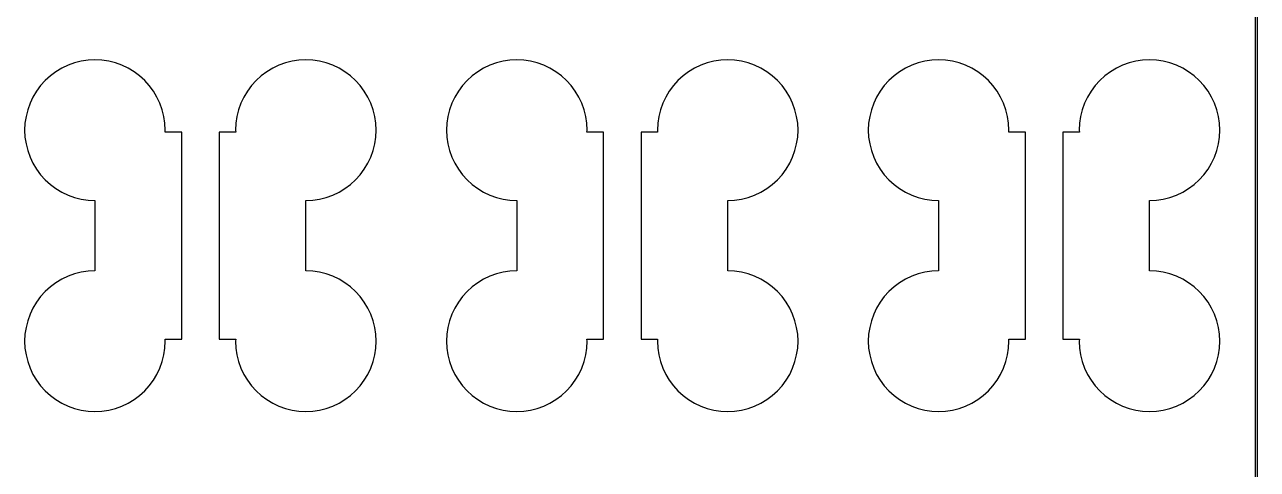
# Model space of a CAD drawing. Extents: x 0 to 54, y 0 to 90.
# Drawn here: x 27.75 to 54.05, y 35.52 to 45 of the extents above; entities that cross this region are included whole.
import ezdxf

# ---------------------------------------------------------------- set-up
doc = ezdxf.new("R2010")
doc.units = 0

msp = doc.modelspace()

# ---------------------------------------------------------------- linework, layer by layer
for p, q in [((54, 90), (54, 0)), ((54.05, -0.04999), (54.05, 90.05)), ((28.8146, 44.1854), (28.676, 44.1358)), ((28.9574, 44.2212), (28.8146, 44.1854)), ((29.103, 44.2428), (28.9574, 44.2212)), ((29.25, 44.25), (29.103, 44.2428)), ((29.397, 44.2428), (29.25, 44.25)), ((29.5426, 44.2212), (29.397, 44.2428)), ((29.6854, 44.1854), (29.5426, 44.2212)), ((29.824, 44.1358), (29.6854, 44.1854)), ((33.3146, 44.1854), (33.176, 44.1358)), ((33.4574, 44.2212), (33.3146, 44.1854)), ((33.603, 44.2428), (33.4574, 44.2212)), ((33.75, 44.25), (33.603, 44.2428)), ((33.897, 44.2428), (33.75, 44.25)), ((34.0426, 44.2212), (33.897, 44.2428)), ((34.1854, 44.1854), (34.0426, 44.2212)), ((34.324, 44.1358), (34.1854, 44.1854)), ((37.8146, 44.1854), (37.676, 44.1358)), ((37.9574, 44.2212), (37.8146, 44.1854)), ((38.103, 44.2428), (37.9574, 44.2212)), ((38.25, 44.25), (38.103, 44.2428)), ((38.397, 44.2428), (38.25, 44.25)), ((38.5426, 44.2212), (38.397, 44.2428)), ((38.6854, 44.1854), (38.5426, 44.2212)), ((38.824, 44.1358), (38.6854, 44.1854)), ((42.3146, 44.1854), (42.176, 44.1358)), ((42.4574, 44.2212), (42.3146, 44.1854)), ((42.603, 44.2428), (42.4574, 44.2212)), ((42.75, 44.25), (42.603, 44.2428)), ((42.897, 44.2428), (42.75, 44.25)), ((43.0426, 44.2212), (42.897, 44.2428)), ((43.1854, 44.1854), (43.0426, 44.2212)), ((43.324, 44.1358), (43.1854, 44.1854)), ((46.8146, 44.1854), (46.676, 44.1358)), ((46.9574, 44.2212), (46.8146, 44.1854)), ((47.103, 44.2428), (46.9574, 44.2212)), ((47.25, 44.25), (47.103, 44.2428)), ((47.397, 44.2428), (47.25, 44.25)), ((47.5426, 44.2212), (47.397, 44.2428)), ((47.6854, 44.1854), (47.5426, 44.2212)), ((47.824, 44.1358), (47.6854, 44.1854)), ((51.3146, 44.1854), (51.176, 44.1358)), ((51.4574, 44.2212), (51.3146, 44.1854)), ((51.603, 44.2428), (51.4574, 44.2212)), ((51.75, 44.25), (51.603, 44.2428)), ((51.897, 44.2428), (51.75, 44.25)), ((52.0426, 44.2212), (51.897, 44.2428)), ((52.1854, 44.1854), (52.0426, 44.2212)), ((52.324, 44.1358), (52.1854, 44.1854)), ((28.4167, 43.9972), (28.2984, 43.9095)), ((28.5429, 44.0729), (28.4167, 43.9972)), ((28.676, 44.1358), (28.5429, 44.0729)), ((29.9571, 44.0729), (29.824, 44.1358)), ((30.0834, 43.9972), (29.9571, 44.0729)), ((30.2016, 43.9095), (30.0834, 43.9972)), ((32.9166, 43.9972), (32.7984, 43.9095)), ((33.0429, 44.0729), (32.9166, 43.9972)), ((33.176, 44.1358), (33.0429, 44.0729)), ((34.4571, 44.0729), (34.324, 44.1358)), ((34.5833, 43.9972), (34.4571, 44.0729)), ((34.7016, 43.9095), (34.5833, 43.9972)), ((37.4167, 43.9972), (37.2984, 43.9095)), ((37.5429, 44.0729), (37.4167, 43.9972)), ((37.676, 44.1358), (37.5429, 44.0729)), ((38.9571, 44.0729), (38.824, 44.1358)), ((39.0834, 43.9972), (38.9571, 44.0729)), ((39.2016, 43.9095), (39.0834, 43.9972)), ((41.9166, 43.9972), (41.7984, 43.9095)), ((42.0429, 44.0729), (41.9166, 43.9972)), ((42.176, 44.1358), (42.0429, 44.0729)), ((43.4571, 44.0729), (43.324, 44.1358)), ((43.5833, 43.9972), (43.4571, 44.0729)), ((43.7016, 43.9095), (43.5833, 43.9972)), ((46.4167, 43.9972), (46.2984, 43.9095)), ((46.5429, 44.0729), (46.4167, 43.9972)), ((46.676, 44.1358), (46.5429, 44.0729)), ((47.9571, 44.0729), (47.824, 44.1358)), ((48.0834, 43.9972), (47.9571, 44.0729)), ((48.2016, 43.9095), (48.0834, 43.9972)), ((50.9166, 43.9972), (50.7984, 43.9095)), ((51.0429, 44.0729), (50.9166, 43.9972)), ((51.176, 44.1358), (51.0429, 44.0729)), ((52.4571, 44.0729), (52.324, 44.1358)), ((52.5833, 43.9972), (52.4571, 44.0729)), ((52.7016, 43.9095), (52.5833, 43.9972)), ((28.0905, 43.7016), (28.0028, 43.5833)), ((28.1893, 43.8107), (28.0905, 43.7016)), ((28.2984, 43.9095), (28.1893, 43.8107)), ((30.3107, 43.8107), (30.2016, 43.9095)), ((30.4095, 43.7016), (30.3107, 43.8107)), ((30.4972, 43.5833), (30.4095, 43.7016)), ((32.5905, 43.7016), (32.5028, 43.5833)), ((32.6893, 43.8107), (32.5905, 43.7016)), ((32.7984, 43.9095), (32.6893, 43.8107)), ((34.8107, 43.8107), (34.7016, 43.9095)), ((34.9095, 43.7016), (34.8107, 43.8107)), ((34.9972, 43.5833), (34.9095, 43.7016)), ((37.0905, 43.7016), (37.0028, 43.5833)), ((37.1893, 43.8107), (37.0905, 43.7016)), ((37.2984, 43.9095), (37.1893, 43.8107)), ((39.3107, 43.8107), (39.2016, 43.9095)), ((39.4095, 43.7016), (39.3107, 43.8107)), ((39.4972, 43.5833), (39.4095, 43.7016)), ((41.5905, 43.7016), (41.5028, 43.5833)), ((41.6893, 43.8107), (41.5905, 43.7016)), ((41.7984, 43.9095), (41.6893, 43.8107)), ((43.8107, 43.8107), (43.7016, 43.9095)), ((43.9095, 43.7016), (43.8107, 43.8107)), ((43.9972, 43.5833), (43.9095, 43.7016)), ((46.0905, 43.7016), (46.0028, 43.5833)), ((46.1893, 43.8107), (46.0905, 43.7016)), ((46.2984, 43.9095), (46.1893, 43.8107)), ((48.3107, 43.8107), (48.2016, 43.9095)), ((48.4095, 43.7016), (48.3107, 43.8107)), ((48.4972, 43.5833), (48.4095, 43.7016)), ((50.5905, 43.7016), (50.5028, 43.5833)), ((50.6893, 43.8107), (50.5905, 43.7016)), ((50.7984, 43.9095), (50.6893, 43.8107)), ((52.8107, 43.8107), (52.7016, 43.9095)), ((52.9095, 43.7016), (52.8107, 43.8107)), ((52.9972, 43.5833), (52.9095, 43.7016)), ((27.9271, 43.4571), (27.8642, 43.324)), ((28.0028, 43.5833), (27.9271, 43.4571)), ((30.5729, 43.4571), (30.4972, 43.5833)), ((30.6358, 43.324), (30.5729, 43.4571)), ((32.4271, 43.4571), (32.3642, 43.324)), ((32.5028, 43.5833), (32.4271, 43.4571)), ((35.0729, 43.4571), (34.9972, 43.5833)), ((35.1358, 43.324), (35.0729, 43.4571)), ((36.9271, 43.4571), (36.8642, 43.324)), ((37.0028, 43.5833), (36.9271, 43.4571)), ((39.5729, 43.4571), (39.4972, 43.5833)), ((39.6358, 43.324), (39.5729, 43.4571)), ((41.4271, 43.4571), (41.3642, 43.324)), ((41.5028, 43.5833), (41.4271, 43.4571)), ((44.0729, 43.4571), (43.9972, 43.5833)), ((44.1358, 43.324), (44.0729, 43.4571)), ((45.9271, 43.4571), (45.8642, 43.324)), ((46.0028, 43.5833), (45.9271, 43.4571)), ((48.5729, 43.4571), (48.4972, 43.5833)), ((48.6358, 43.324), (48.5729, 43.4571)), ((50.4271, 43.4571), (50.3642, 43.324)), ((50.5028, 43.5833), (50.4271, 43.4571)), ((53.0729, 43.4571), (52.9972, 43.5833)), ((53.1358, 43.324), (53.0729, 43.4571)), ((27.8146, 43.1854), (27.7788, 43.0426)), ((27.8642, 43.324), (27.8146, 43.1854)), ((30.6854, 43.1854), (30.6358, 43.324)), ((30.7212, 43.0426), (30.6854, 43.1854)), ((32.3146, 43.1854), (32.2788, 43.0426)), ((32.3642, 43.324), (32.3146, 43.1854)), ((35.1854, 43.1854), (35.1358, 43.324)), ((35.2212, 43.0426), (35.1854, 43.1854)), ((36.8146, 43.1854), (36.7788, 43.0426)), ((36.8642, 43.324), (36.8146, 43.1854)), ((39.6854, 43.1854), (39.6358, 43.324)), ((39.7212, 43.0426), (39.6854, 43.1854)), ((41.3146, 43.1854), (41.2788, 43.0426)), ((41.3642, 43.324), (41.3146, 43.1854)), ((44.1854, 43.1854), (44.1358, 43.324)), ((44.2212, 43.0426), (44.1854, 43.1854)), ((45.8146, 43.1854), (45.7788, 43.0426)), ((45.8642, 43.324), (45.8146, 43.1854)), ((48.6854, 43.1854), (48.6358, 43.324)), ((48.7212, 43.0426), (48.6854, 43.1854)), ((50.3146, 43.1854), (50.2788, 43.0426)), ((50.3642, 43.324), (50.3146, 43.1854)), ((53.1854, 43.1854), (53.1358, 43.324)), ((53.2212, 43.0426), (53.1854, 43.1854)), ((27.7572, 42.897), (27.75, 42.75)), ((27.7788, 43.0426), (27.7572, 42.897)), ((30.7428, 42.897), (30.7212, 43.0426)), ((30.75, 42.75), (30.7428, 42.897)), ((32.2572, 42.897), (32.25, 42.75)), ((32.2788, 43.0426), (32.2572, 42.897)), ((35.2428, 42.897), (35.2212, 43.0426)), ((35.25, 42.75), (35.2428, 42.897)), ((36.7572, 42.897), (36.75, 42.75)), ((36.7788, 43.0426), (36.7572, 42.897)), ((39.7428, 42.897), (39.7212, 43.0426)), ((39.75, 42.75), (39.7428, 42.897)), ((41.2572, 42.897), (41.25, 42.75)), ((41.2788, 43.0426), (41.2572, 42.897)), ((44.2428, 42.897), (44.2212, 43.0426)), ((44.25, 42.75), (44.2428, 42.897)), ((45.7572, 42.897), (45.75, 42.75)), ((45.7788, 43.0426), (45.7572, 42.897)), ((48.7428, 42.897), (48.7212, 43.0426)), ((48.75, 42.75), (48.7428, 42.897)), ((50.2572, 42.897), (50.25, 42.75)), ((50.2788, 43.0426), (50.2572, 42.897)), ((53.2428, 42.897), (53.2212, 43.0426)), ((53.25, 42.75), (53.2428, 42.897)), ((27.75, 42.75), (27.7572, 42.603)), ((30.7478, 42.705), (30.75, 42.75)), ((31.1, 42.705), (30.7478, 42.705)), ((31.1, 38.295), (31.1, 42.705)), ((32.2522, 42.705), (31.9, 42.705)), ((31.9, 42.705), (31.9, 38.295)), ((32.25, 42.75), (32.2522, 42.705)), ((35.2428, 42.603), (35.25, 42.75)), ((36.75, 42.75), (36.7572, 42.603)), ((39.7478, 42.705), (39.75, 42.75)), ((40.1, 42.705), (39.7478, 42.705)), ((40.1, 38.295), (40.1, 42.705)), ((41.2522, 42.705), (40.9, 42.705)), ((40.9, 42.705), (40.9, 38.295)), ((41.25, 42.75), (41.2522, 42.705)), ((44.2428, 42.603), (44.25, 42.75)), ((45.75, 42.75), (45.7572, 42.603)), ((48.7478, 42.705), (48.75, 42.75)), ((49.1, 42.705), (48.7478, 42.705)), ((49.1, 38.295), (49.1, 42.705)), ((50.2522, 42.705), (49.9, 42.705)), ((49.9, 42.705), (49.9, 38.295)), ((50.25, 42.75), (50.2522, 42.705)), ((53.2428, 42.603), (53.25, 42.75)), ((27.7572, 42.603), (27.7788, 42.4574)), ((27.7788, 42.4574), (27.8146, 42.3146)), ((35.1854, 42.3146), (35.2212, 42.4574)), ((35.2212, 42.4574), (35.2428, 42.603)), ((36.7572, 42.603), (36.7788, 42.4574)), ((36.7788, 42.4574), (36.8146, 42.3146)), ((44.1854, 42.3146), (44.2212, 42.4574)), ((44.2212, 42.4574), (44.2428, 42.603)), ((45.7572, 42.603), (45.7788, 42.4574)), ((45.7788, 42.4574), (45.8146, 42.3146)), ((53.1854, 42.3146), (53.2212, 42.4574)), ((53.2212, 42.4574), (53.2428, 42.603)), ((27.8146, 42.3146), (27.8642, 42.176)), ((27.8642, 42.176), (27.9271, 42.0429)), ((35.0729, 42.0429), (35.1358, 42.176)), ((35.1358, 42.176), (35.1854, 42.3146)), ((36.8146, 42.3146), (36.8642, 42.176)), ((36.8642, 42.176), (36.9271, 42.0429)), ((44.0729, 42.0429), (44.1358, 42.176)), ((44.1358, 42.176), (44.1854, 42.3146)), ((45.8146, 42.3146), (45.8642, 42.176)), ((45.8642, 42.176), (45.9271, 42.0429)), ((53.0729, 42.0429), (53.1358, 42.176)), ((53.1358, 42.176), (53.1854, 42.3146)), ((27.9271, 42.0429), (28.0028, 41.9166)), ((28.0028, 41.9166), (28.0905, 41.7984)), ((34.9095, 41.7984), (34.9972, 41.9166)), ((34.9972, 41.9166), (35.0729, 42.0429)), ((36.9271, 42.0429), (37.0028, 41.9166)), ((37.0028, 41.9166), (37.0905, 41.7984)), ((43.9095, 41.7984), (43.9972, 41.9166)), ((43.9972, 41.9166), (44.0729, 42.0429)), ((45.9271, 42.0429), (46.0028, 41.9166)), ((46.0028, 41.9166), (46.0905, 41.7984)), ((52.9095, 41.7984), (52.9972, 41.9166)), ((52.9972, 41.9166), (53.0729, 42.0429)), ((28.0905, 41.7984), (28.1893, 41.6893)), ((28.1893, 41.6893), (28.2984, 41.5905)), ((28.2984, 41.5905), (28.4167, 41.5028)), ((34.5833, 41.5028), (34.7016, 41.5905)), ((34.7016, 41.5905), (34.8107, 41.6893)), ((34.8107, 41.6893), (34.9095, 41.7984)), ((37.0905, 41.7984), (37.1893, 41.6893)), ((37.1893, 41.6893), (37.2984, 41.5905)), ((37.2984, 41.5905), (37.4167, 41.5028)), ((43.5833, 41.5028), (43.7016, 41.5905)), ((43.7016, 41.5905), (43.8107, 41.6893)), ((43.8107, 41.6893), (43.9095, 41.7984)), ((46.0905, 41.7984), (46.1893, 41.6893)), ((46.1893, 41.6893), (46.2984, 41.5905)), ((46.2984, 41.5905), (46.4167, 41.5028)), ((52.5833, 41.5028), (52.7016, 41.5905)), ((52.7016, 41.5905), (52.8107, 41.6893)), ((52.8107, 41.6893), (52.9095, 41.7984)), ((28.4167, 41.5028), (28.5429, 41.4271)), ((28.5429, 41.4271), (28.676, 41.3642)), ((28.676, 41.3642), (28.8146, 41.3146)), ((28.8146, 41.3146), (28.9574, 41.2788)), ((34.0426, 41.2788), (34.1854, 41.3146)), ((34.1854, 41.3146), (34.324, 41.3642)), ((34.324, 41.3642), (34.4571, 41.4271)), ((34.4571, 41.4271), (34.5833, 41.5028)), ((37.4167, 41.5028), (37.5429, 41.4271)), ((37.5429, 41.4271), (37.676, 41.3642)), ((37.676, 41.3642), (37.8146, 41.3146)), ((37.8146, 41.3146), (37.9574, 41.2788)), ((43.0426, 41.2788), (43.1854, 41.3146)), ((43.1854, 41.3146), (43.324, 41.3642)), ((43.324, 41.3642), (43.4571, 41.4271)), ((43.4571, 41.4271), (43.5833, 41.5028)), ((46.4167, 41.5028), (46.5429, 41.4271)), ((46.5429, 41.4271), (46.676, 41.3642)), ((46.676, 41.3642), (46.8146, 41.3146)), ((46.8146, 41.3146), (46.9574, 41.2788)), ((52.0426, 41.2788), (52.1854, 41.3146)), ((52.1854, 41.3146), (52.324, 41.3642)), ((52.324, 41.3642), (52.4571, 41.4271)), ((52.4571, 41.4271), (52.5833, 41.5028)), ((28.9574, 41.2788), (29.103, 41.2572)), ((29.103, 41.2572), (29.25, 41.25)), ((29.25, 41.25), (29.25, 39.75)), ((33.75, 41.25), (33.897, 41.2572)), ((33.75, 39.75), (33.75, 41.25)), ((33.897, 41.2572), (34.0426, 41.2788)), ((37.9574, 41.2788), (38.103, 41.2572)), ((38.103, 41.2572), (38.25, 41.25)), ((38.25, 41.25), (38.25, 39.75)), ((42.75, 41.25), (42.897, 41.2572)), ((42.75, 39.75), (42.75, 41.25)), ((42.897, 41.2572), (43.0426, 41.2788)), ((46.9574, 41.2788), (47.103, 41.2572)), ((47.103, 41.2572), (47.25, 41.25)), ((47.25, 41.25), (47.25, 39.75)), ((51.75, 41.25), (51.897, 41.2572)), ((51.75, 39.75), (51.75, 41.25)), ((51.897, 41.2572), (52.0426, 41.2788)), ((28.9574, 39.7212), (28.8146, 39.6854)), ((29.103, 39.7428), (28.9574, 39.7212)), ((29.25, 39.75), (29.103, 39.7428)), ((33.897, 39.7428), (33.75, 39.75)), ((34.0426, 39.7212), (33.897, 39.7428)), ((34.1854, 39.6854), (34.0426, 39.7212)), ((37.9574, 39.7212), (37.8146, 39.6854)), ((38.103, 39.7428), (37.9574, 39.7212)), ((38.25, 39.75), (38.103, 39.7428)), ((42.897, 39.7428), (42.75, 39.75)), ((43.0426, 39.7212), (42.897, 39.7428)), ((43.1854, 39.6854), (43.0426, 39.7212)), ((46.9574, 39.7212), (46.8146, 39.6854)), ((47.103, 39.7428), (46.9574, 39.7212)), ((47.25, 39.75), (47.103, 39.7428)), ((51.897, 39.7428), (51.75, 39.75)), ((52.0426, 39.7212), (51.897, 39.7428)), ((52.1854, 39.6854), (52.0426, 39.7212)), ((28.4167, 39.4972), (28.2984, 39.4095)), ((28.5429, 39.5729), (28.4167, 39.4972)), ((28.676, 39.6358), (28.5429, 39.5729)), ((28.8146, 39.6854), (28.676, 39.6358)), ((34.324, 39.6358), (34.1854, 39.6854)), ((34.4571, 39.5729), (34.324, 39.6358)), ((34.5833, 39.4972), (34.4571, 39.5729)), ((34.7016, 39.4095), (34.5833, 39.4972)), ((37.4167, 39.4972), (37.2984, 39.4095)), ((37.5429, 39.5729), (37.4167, 39.4972)), ((37.676, 39.6358), (37.5429, 39.5729)), ((37.8146, 39.6854), (37.676, 39.6358)), ((43.324, 39.6358), (43.1854, 39.6854)), ((43.4571, 39.5729), (43.324, 39.6358)), ((43.5833, 39.4972), (43.4571, 39.5729)), ((43.7016, 39.4095), (43.5833, 39.4972)), ((46.4167, 39.4972), (46.2984, 39.4095)), ((46.5429, 39.5729), (46.4167, 39.4972)), ((46.676, 39.6358), (46.5429, 39.5729)), ((46.8146, 39.6854), (46.676, 39.6358)), ((52.324, 39.6358), (52.1854, 39.6854)), ((52.4571, 39.5729), (52.324, 39.6358)), ((52.5833, 39.4972), (52.4571, 39.5729)), ((52.7016, 39.4095), (52.5833, 39.4972)), ((28.0905, 39.2016), (28.0028, 39.0834)), ((28.1893, 39.3107), (28.0905, 39.2016)), ((28.2984, 39.4095), (28.1893, 39.3107)), ((34.8107, 39.3107), (34.7016, 39.4095)), ((34.9095, 39.2016), (34.8107, 39.3107)), ((34.9972, 39.0834), (34.9095, 39.2016)), ((37.0905, 39.2016), (37.0028, 39.0834)), ((37.1893, 39.3107), (37.0905, 39.2016)), ((37.2984, 39.4095), (37.1893, 39.3107)), ((43.8107, 39.3107), (43.7016, 39.4095)), ((43.9095, 39.2016), (43.8107, 39.3107)), ((43.9972, 39.0834), (43.9095, 39.2016)), ((46.0905, 39.2016), (46.0028, 39.0834)), ((46.1893, 39.3107), (46.0905, 39.2016)), ((46.2984, 39.4095), (46.1893, 39.3107)), ((52.8107, 39.3107), (52.7016, 39.4095)), ((52.9095, 39.2016), (52.8107, 39.3107)), ((52.9972, 39.0834), (52.9095, 39.2016)), ((27.9271, 38.9571), (27.8642, 38.824)), ((28.0028, 39.0834), (27.9271, 38.9571)), ((35.0729, 38.9571), (34.9972, 39.0834)), ((35.1358, 38.824), (35.0729, 38.9571)), ((36.9271, 38.9571), (36.8642, 38.824)), ((37.0028, 39.0834), (36.9271, 38.9571)), ((44.0729, 38.9571), (43.9972, 39.0834)), ((44.1358, 38.824), (44.0729, 38.9571)), ((45.9271, 38.9571), (45.8642, 38.824)), ((46.0028, 39.0834), (45.9271, 38.9571)), ((53.0729, 38.9571), (52.9972, 39.0834)), ((53.1358, 38.824), (53.0729, 38.9571)), ((27.8146, 38.6854), (27.7788, 38.5426)), ((27.8642, 38.824), (27.8146, 38.6854)), ((35.1854, 38.6854), (35.1358, 38.824)), ((35.2212, 38.5426), (35.1854, 38.6854)), ((36.8146, 38.6854), (36.7788, 38.5426)), ((36.8642, 38.824), (36.8146, 38.6854)), ((44.1854, 38.6854), (44.1358, 38.824)), ((44.2212, 38.5426), (44.1854, 38.6854)), ((45.8146, 38.6854), (45.7788, 38.5426)), ((45.8642, 38.824), (45.8146, 38.6854)), ((53.1854, 38.6854), (53.1358, 38.824)), ((53.2212, 38.5426), (53.1854, 38.6854)), ((27.7788, 38.5426), (27.7572, 38.397)), ((35.2428, 38.397), (35.2212, 38.5426)), ((36.7788, 38.5426), (36.7572, 38.397)), ((44.2428, 38.397), (44.2212, 38.5426)), ((45.7788, 38.5426), (45.7572, 38.397)), ((53.2428, 38.397), (53.2212, 38.5426)), ((27.7572, 38.397), (27.75, 38.25)), ((27.75, 38.25), (27.7572, 38.103)), ((30.7428, 38.103), (30.75, 38.25)), ((30.75, 38.25), (30.7478, 38.295)), ((30.7478, 38.295), (31.1, 38.295)), ((31.9, 38.295), (32.2522, 38.295)), ((32.2522, 38.295), (32.25, 38.25)), ((32.25, 38.25), (32.2572, 38.103)), ((35.25, 38.25), (35.2428, 38.397)), ((35.2428, 38.103), (35.25, 38.25)), ((36.7572, 38.397), (36.75, 38.25)), ((36.75, 38.25), (36.7572, 38.103)), ((39.7428, 38.103), (39.75, 38.25)), ((39.75, 38.25), (39.7478, 38.295)), ((39.7478, 38.295), (40.1, 38.295)), ((40.9, 38.295), (41.2522, 38.295)), ((41.2522, 38.295), (41.25, 38.25)), ((41.25, 38.25), (41.2572, 38.103)), ((44.25, 38.25), (44.2428, 38.397)), ((44.2428, 38.103), (44.25, 38.25)), ((45.7572, 38.397), (45.75, 38.25)), ((45.75, 38.25), (45.7572, 38.103)), ((48.7428, 38.103), (48.75, 38.25)), ((48.75, 38.25), (48.7478, 38.295)), ((48.7478, 38.295), (49.1, 38.295)), ((49.9, 38.295), (50.2522, 38.295)), ((50.2522, 38.295), (50.25, 38.25)), ((50.25, 38.25), (50.2572, 38.103)), ((53.25, 38.25), (53.2428, 38.397)), ((53.2428, 38.103), (53.25, 38.25)), ((27.7572, 38.103), (27.7788, 37.9574)), ((27.7788, 37.9574), (27.8146, 37.8146)), ((30.6854, 37.8146), (30.7212, 37.9574)), ((30.7212, 37.9574), (30.7428, 38.103)), ((32.2572, 38.103), (32.2788, 37.9574)), ((32.2788, 37.9574), (32.3146, 37.8146)), ((35.1854, 37.8146), (35.2212, 37.9574)), ((35.2212, 37.9574), (35.2428, 38.103)), ((36.7572, 38.103), (36.7788, 37.9574)), ((36.7788, 37.9574), (36.8146, 37.8146)), ((39.6854, 37.8146), (39.7212, 37.9574)), ((39.7212, 37.9574), (39.7428, 38.103)), ((41.2572, 38.103), (41.2788, 37.9574)), ((41.2788, 37.9574), (41.3146, 37.8146)), ((44.1854, 37.8146), (44.2212, 37.9574)), ((44.2212, 37.9574), (44.2428, 38.103)), ((45.7572, 38.103), (45.7788, 37.9574)), ((45.7788, 37.9574), (45.8146, 37.8146)), ((48.6854, 37.8146), (48.7212, 37.9574)), ((48.7212, 37.9574), (48.7428, 38.103)), ((50.2572, 38.103), (50.2788, 37.9574)), ((50.2788, 37.9574), (50.3146, 37.8146)), ((53.1854, 37.8146), (53.2212, 37.9574)), ((53.2212, 37.9574), (53.2428, 38.103)), ((27.8146, 37.8146), (27.8642, 37.676)), ((27.8642, 37.676), (27.9271, 37.5429)), ((30.5729, 37.5429), (30.6358, 37.676)), ((30.6358, 37.676), (30.6854, 37.8146)), ((32.3146, 37.8146), (32.3642, 37.676)), ((32.3642, 37.676), (32.4271, 37.5429)), ((35.0729, 37.5429), (35.1358, 37.676)), ((35.1358, 37.676), (35.1854, 37.8146)), ((36.8146, 37.8146), (36.8642, 37.676)), ((36.8642, 37.676), (36.9271, 37.5429)), ((39.5729, 37.5429), (39.6358, 37.676)), ((39.6358, 37.676), (39.6854, 37.8146)), ((41.3146, 37.8146), (41.3642, 37.676)), ((41.3642, 37.676), (41.4271, 37.5429)), ((44.0729, 37.5429), (44.1358, 37.676)), ((44.1358, 37.676), (44.1854, 37.8146)), ((45.8146, 37.8146), (45.8642, 37.676)), ((45.8642, 37.676), (45.9271, 37.5429)), ((48.5729, 37.5429), (48.6358, 37.676)), ((48.6358, 37.676), (48.6854, 37.8146)), ((50.3146, 37.8146), (50.3642, 37.676)), ((50.3642, 37.676), (50.4271, 37.5429)), ((53.0729, 37.5429), (53.1358, 37.676)), ((53.1358, 37.676), (53.1854, 37.8146)), ((27.9271, 37.5429), (28.0028, 37.4167)), ((28.0028, 37.4167), (28.0905, 37.2984)), ((30.4095, 37.2984), (30.4972, 37.4167)), ((30.4972, 37.4167), (30.5729, 37.5429)), ((32.4271, 37.5429), (32.5028, 37.4167)), ((32.5028, 37.4167), (32.5905, 37.2984)), ((34.9095, 37.2984), (34.9972, 37.4167)), ((34.9972, 37.4167), (35.0729, 37.5429)), ((36.9271, 37.5429), (37.0028, 37.4167)), ((37.0028, 37.4167), (37.0905, 37.2984)), ((39.4095, 37.2984), (39.4972, 37.4167)), ((39.4972, 37.4167), (39.5729, 37.5429)), ((41.4271, 37.5429), (41.5028, 37.4167)), ((41.5028, 37.4167), (41.5905, 37.2984)), ((43.9095, 37.2984), (43.9972, 37.4167)), ((43.9972, 37.4167), (44.0729, 37.5429)), ((45.9271, 37.5429), (46.0028, 37.4167)), ((46.0028, 37.4167), (46.0905, 37.2984)), ((48.4095, 37.2984), (48.4972, 37.4167)), ((48.4972, 37.4167), (48.5729, 37.5429)), ((50.4271, 37.5429), (50.5028, 37.4167)), ((50.5028, 37.4167), (50.5905, 37.2984)), ((52.9095, 37.2984), (52.9972, 37.4167)), ((52.9972, 37.4167), (53.0729, 37.5429)), ((28.0905, 37.2984), (28.1893, 37.1893)), ((28.1893, 37.1893), (28.2984, 37.0905)), ((28.2984, 37.0905), (28.4167, 37.0028)), ((30.0834, 37.0028), (30.2016, 37.0905)), ((30.2016, 37.0905), (30.3107, 37.1893)), ((30.3107, 37.1893), (30.4095, 37.2984)), ((32.5905, 37.2984), (32.6893, 37.1893)), ((32.6893, 37.1893), (32.7984, 37.0905)), ((32.7984, 37.0905), (32.9166, 37.0028)), ((34.5833, 37.0028), (34.7016, 37.0905)), ((34.7016, 37.0905), (34.8107, 37.1893)), ((34.8107, 37.1893), (34.9095, 37.2984)), ((37.0905, 37.2984), (37.1893, 37.1893)), ((37.1893, 37.1893), (37.2984, 37.0905)), ((37.2984, 37.0905), (37.4167, 37.0028)), ((39.0834, 37.0028), (39.2016, 37.0905)), ((39.2016, 37.0905), (39.3107, 37.1893)), ((39.3107, 37.1893), (39.4095, 37.2984)), ((41.5905, 37.2984), (41.6893, 37.1893)), ((41.6893, 37.1893), (41.7984, 37.0905)), ((41.7984, 37.0905), (41.9166, 37.0028)), ((43.5833, 37.0028), (43.7016, 37.0905)), ((43.7016, 37.0905), (43.8107, 37.1893)), ((43.8107, 37.1893), (43.9095, 37.2984)), ((46.0905, 37.2984), (46.1893, 37.1893)), ((46.1893, 37.1893), (46.2984, 37.0905)), ((46.2984, 37.0905), (46.4167, 37.0028)), ((48.0834, 37.0028), (48.2016, 37.0905)), ((48.2016, 37.0905), (48.3107, 37.1893)), ((48.3107, 37.1893), (48.4095, 37.2984)), ((50.5905, 37.2984), (50.6893, 37.1893)), ((50.6893, 37.1893), (50.7984, 37.0905)), ((50.7984, 37.0905), (50.9166, 37.0028)), ((52.5833, 37.0028), (52.7016, 37.0905)), ((52.7016, 37.0905), (52.8107, 37.1893)), ((52.8107, 37.1893), (52.9095, 37.2984)), ((28.4167, 37.0028), (28.5429, 36.9271)), ((28.5429, 36.9271), (28.676, 36.8642)), ((28.676, 36.8642), (28.8146, 36.8146)), ((29.6854, 36.8146), (29.824, 36.8642)), ((29.824, 36.8642), (29.9571, 36.9271)), ((29.9571, 36.9271), (30.0834, 37.0028)), ((32.9166, 37.0028), (33.0429, 36.9271)), ((33.0429, 36.9271), (33.176, 36.8642)), ((33.176, 36.8642), (33.3146, 36.8146)), ((34.1854, 36.8146), (34.324, 36.8642)), ((34.324, 36.8642), (34.4571, 36.9271)), ((34.4571, 36.9271), (34.5833, 37.0028)), ((37.4167, 37.0028), (37.5429, 36.9271)), ((37.5429, 36.9271), (37.676, 36.8642)), ((37.676, 36.8642), (37.8146, 36.8146)), ((38.6854, 36.8146), (38.824, 36.8642)), ((38.824, 36.8642), (38.9571, 36.9271)), ((38.9571, 36.9271), (39.0834, 37.0028)), ((41.9166, 37.0028), (42.0429, 36.9271)), ((42.0429, 36.9271), (42.176, 36.8642)), ((42.176, 36.8642), (42.3146, 36.8146)), ((43.1854, 36.8146), (43.324, 36.8642)), ((43.324, 36.8642), (43.4571, 36.9271)), ((43.4571, 36.9271), (43.5833, 37.0028)), ((46.4167, 37.0028), (46.5429, 36.9271)), ((46.5429, 36.9271), (46.676, 36.8642)), ((46.676, 36.8642), (46.8146, 36.8146)), ((47.6854, 36.8146), (47.824, 36.8642)), ((47.824, 36.8642), (47.9571, 36.9271)), ((47.9571, 36.9271), (48.0834, 37.0028)), ((50.9166, 37.0028), (51.0429, 36.9271)), ((51.0429, 36.9271), (51.176, 36.8642)), ((51.176, 36.8642), (51.3146, 36.8146)), ((52.1854, 36.8146), (52.324, 36.8642)), ((52.324, 36.8642), (52.4571, 36.9271)), ((52.4571, 36.9271), (52.5833, 37.0028)), ((28.8146, 36.8146), (28.9574, 36.7788)), ((28.9574, 36.7788), (29.103, 36.7572)), ((29.103, 36.7572), (29.25, 36.75)), ((29.25, 36.75), (29.397, 36.7572)), ((29.397, 36.7572), (29.5426, 36.7788)), ((29.5426, 36.7788), (29.6854, 36.8146)), ((33.3146, 36.8146), (33.4574, 36.7788)), ((33.4574, 36.7788), (33.603, 36.7572)), ((33.603, 36.7572), (33.75, 36.75)), ((33.75, 36.75), (33.897, 36.7572)), ((33.897, 36.7572), (34.0426, 36.7788)), ((34.0426, 36.7788), (34.1854, 36.8146)), ((37.8146, 36.8146), (37.9574, 36.7788)), ((37.9574, 36.7788), (38.103, 36.7572)), ((38.103, 36.7572), (38.25, 36.75)), ((38.25, 36.75), (38.397, 36.7572)), ((38.397, 36.7572), (38.5426, 36.7788)), ((38.5426, 36.7788), (38.6854, 36.8146)), ((42.3146, 36.8146), (42.4574, 36.7788)), ((42.4574, 36.7788), (42.603, 36.7572)), ((42.603, 36.7572), (42.75, 36.75)), ((42.75, 36.75), (42.897, 36.7572)), ((42.897, 36.7572), (43.0426, 36.7788)), ((43.0426, 36.7788), (43.1854, 36.8146)), ((46.8146, 36.8146), (46.9574, 36.7788)), ((46.9574, 36.7788), (47.103, 36.7572)), ((47.103, 36.7572), (47.25, 36.75)), ((47.25, 36.75), (47.397, 36.7572)), ((47.397, 36.7572), (47.5426, 36.7788)), ((47.5426, 36.7788), (47.6854, 36.8146)), ((51.3146, 36.8146), (51.4574, 36.7788)), ((51.4574, 36.7788), (51.603, 36.7572)), ((51.603, 36.7572), (51.75, 36.75)), ((51.75, 36.75), (51.897, 36.7572)), ((51.897, 36.7572), (52.0426, 36.7788)), ((52.0426, 36.7788), (52.1854, 36.8146))]:
    msp.add_line(p, q)

doc.saveas('drawing.dxf')
